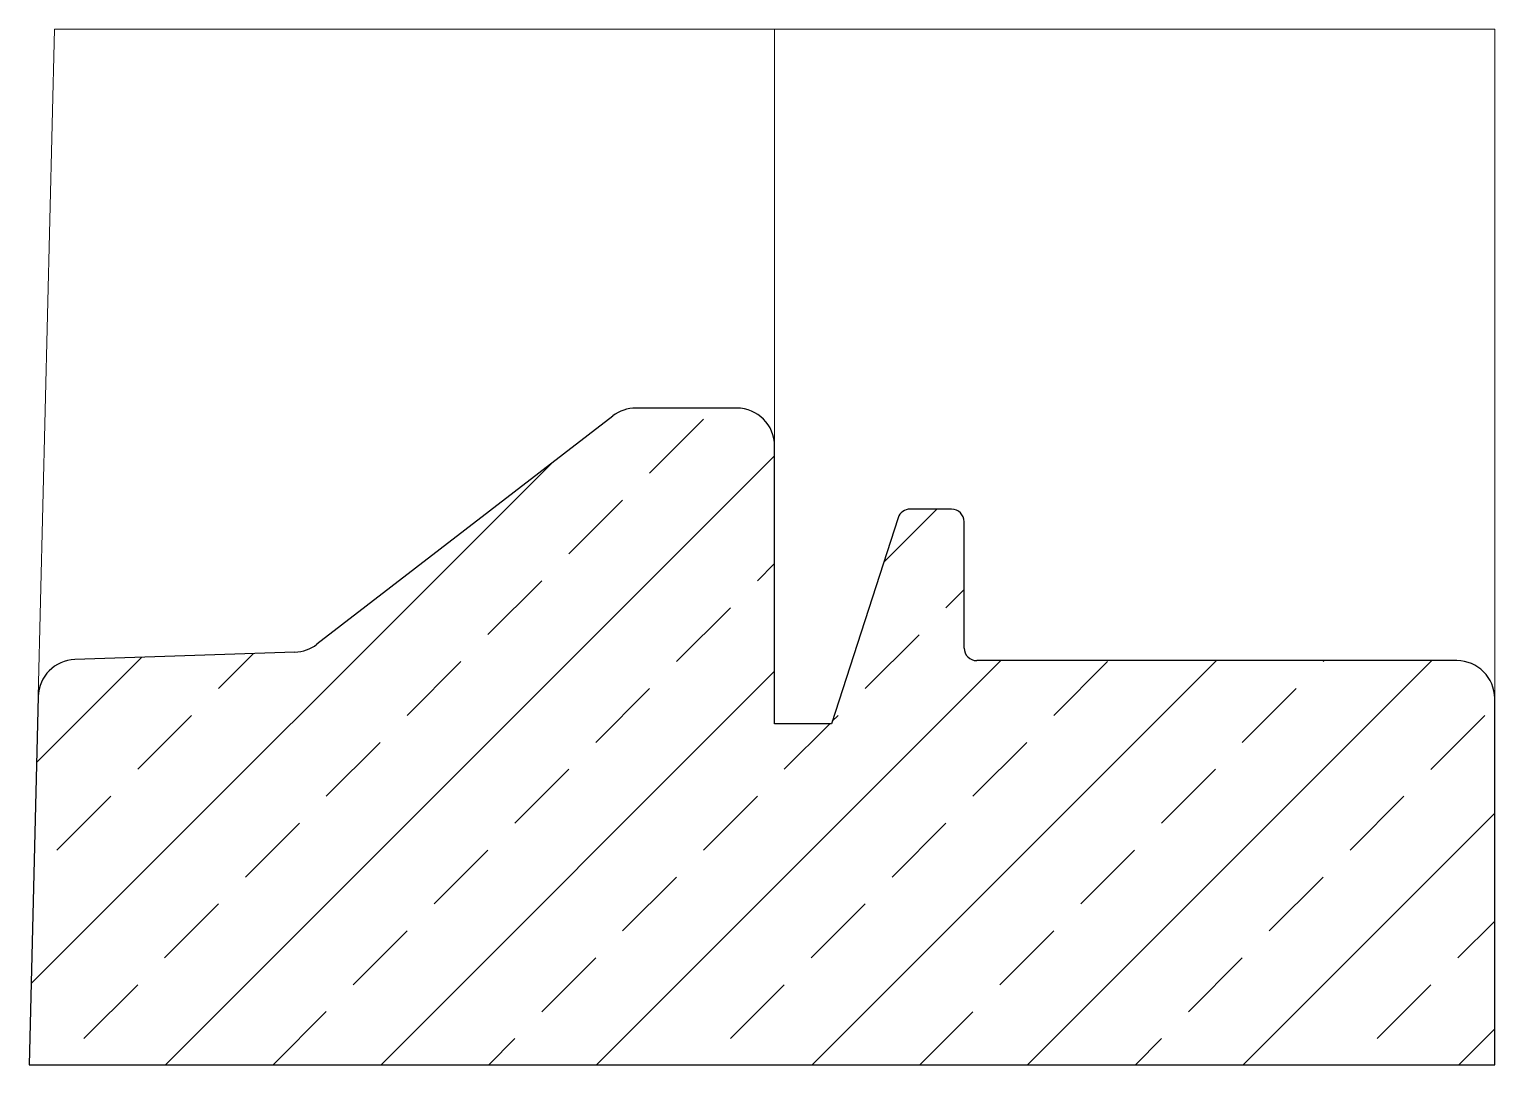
# Model space of a CAD drawing. Header units: metres. Extents: x -116 to 0, y -20 to 62.
import ezdxf

# ---------------------------------------------------------------- set-up
doc = ezdxf.new("R2010")
doc.units = ezdxf.units.M
doc.layers.add('A-DETL-GENF', color=92, linetype='Continuous', lineweight=18)

# ---------------------------------------------------------------- blocks, each defined once
blk = doc.blocks.new('31 holonite premax dbi - breed 114 sp 51-1522349-00_0 Basismaterialen')
at = {"layer": 'A-DETL-GENF', "lineweight": 13}
h = blk.add_hatch(dxfattribs=at)
h.set_pattern_fill('FP_62', color=256, style=0, pattern_type=2)
h.set_pattern_definition([(45, (11552.22, -1312.985), (-8.531243, 8.531243), []), (45, (11560.751, -1312.985), (-8.531243, 8.531243), [6.032, -3.016])])
h.paths.add_polyline_path([(0, -20), (0, 9), (-0.1, 9.78), (-0.4, 10.5), (-0.88, 11.12), (-1.5, 11.6), (-2.22, 11.9), (-3, 12), (-41.26, 12.03), (-41.5, 12.13), (-41.71, 12.29), (-41.87, 12.5), (-41.97, 12.74), (-42, 13), (-42.03, 23.26), (-42.13, 23.5), (-42.29, 23.71), (-42.5, 23.87), (-42.74, 23.97), (-43, 24), (-46.52, 23.97), (-46.76, 23.88), (-46.96, 23.73), (-47.12, 23.53), (-47.22, 23.31), (-52.5, 6.99), (-57, 6.99), (-57, 29), (-57.1, 29.78), (-57.4, 30.5), (-57.88, 31.12), (-58.5, 31.6), (-59.22, 31.9), (-60, 32), (-67.98, 32), (-68.63, 31.93), (-69.25, 31.72), (-69.81, 31.37), (-93.23, 13.3), (-93.76, 12.97), (-94.35, 12.76), (-94.97, 12.67), (-112.39, 12.09), (-113.13, 11.97), (-113.83, 11.67), (-114.42, 11.21), (-114.88, 10.61), (-115.18, 9.91), (-115.29, 9.17), (-116, -20)])
at = {"layer": 'A-DETL-GENF'}
for p, q in [((-114, 62), (-115.29, 9.16)), ((0, 62), (-114, 62)), ((-57, 29), (-57, 62)), ((0, 9), (0, 62))]:
    blk.add_line(p, q, dxfattribs=at)
at = {"layer": 'A-DETL-GENF', "lineweight": 25}
for p, q in [((-69.81, 31.37), (-93.23, 13.3)), ((-60, 32), (-67.98, 32)), ((-57, 6.99), (-57, 29)), ((-47.22, 23.31), (-52.5, 6.99)), ((-43, 24), (-46.27, 24)), ((-42, 13), (-42, 23)), ((-94.97, 12.67), (-112.39, 12.09)), ((-3, 12), (-41, 12)), ((-115.29, 9.17), (-116, -20)), ((0, -20), (0, 9)), ((-52.5, 6.99), (-57, 6.99)), ((-116, -20), (0, -20))]:
    blk.add_line(p, q, dxfattribs=at)
for centre, radius, start, end in [((-67.98, 29), 3, 90, 127.6627), ((-60, 29), 3, 0, 90), ((-46.27, 23), 1, 90, 162.0867), ((-43, 23), 1, 0, 90), ((-95.07, 15.67), 3, 271.9026, 307.6627), ((-41, 13), 1, 180, 270), ((-112.29, 9.09), 3, 91.9026, 178.6028), ((-3, 9), 3, 360, 90)]:
    blk.add_arc(centre, radius, start, end, dxfattribs=at)

msp = doc.modelspace()

# ---------------------------------------------------------------- block references
msp.add_blockref('31 holonite premax dbi - breed 114 sp 51-1522349-00_0 Basismaterialen', (0, 0))

doc.saveas('drawing.dxf')
